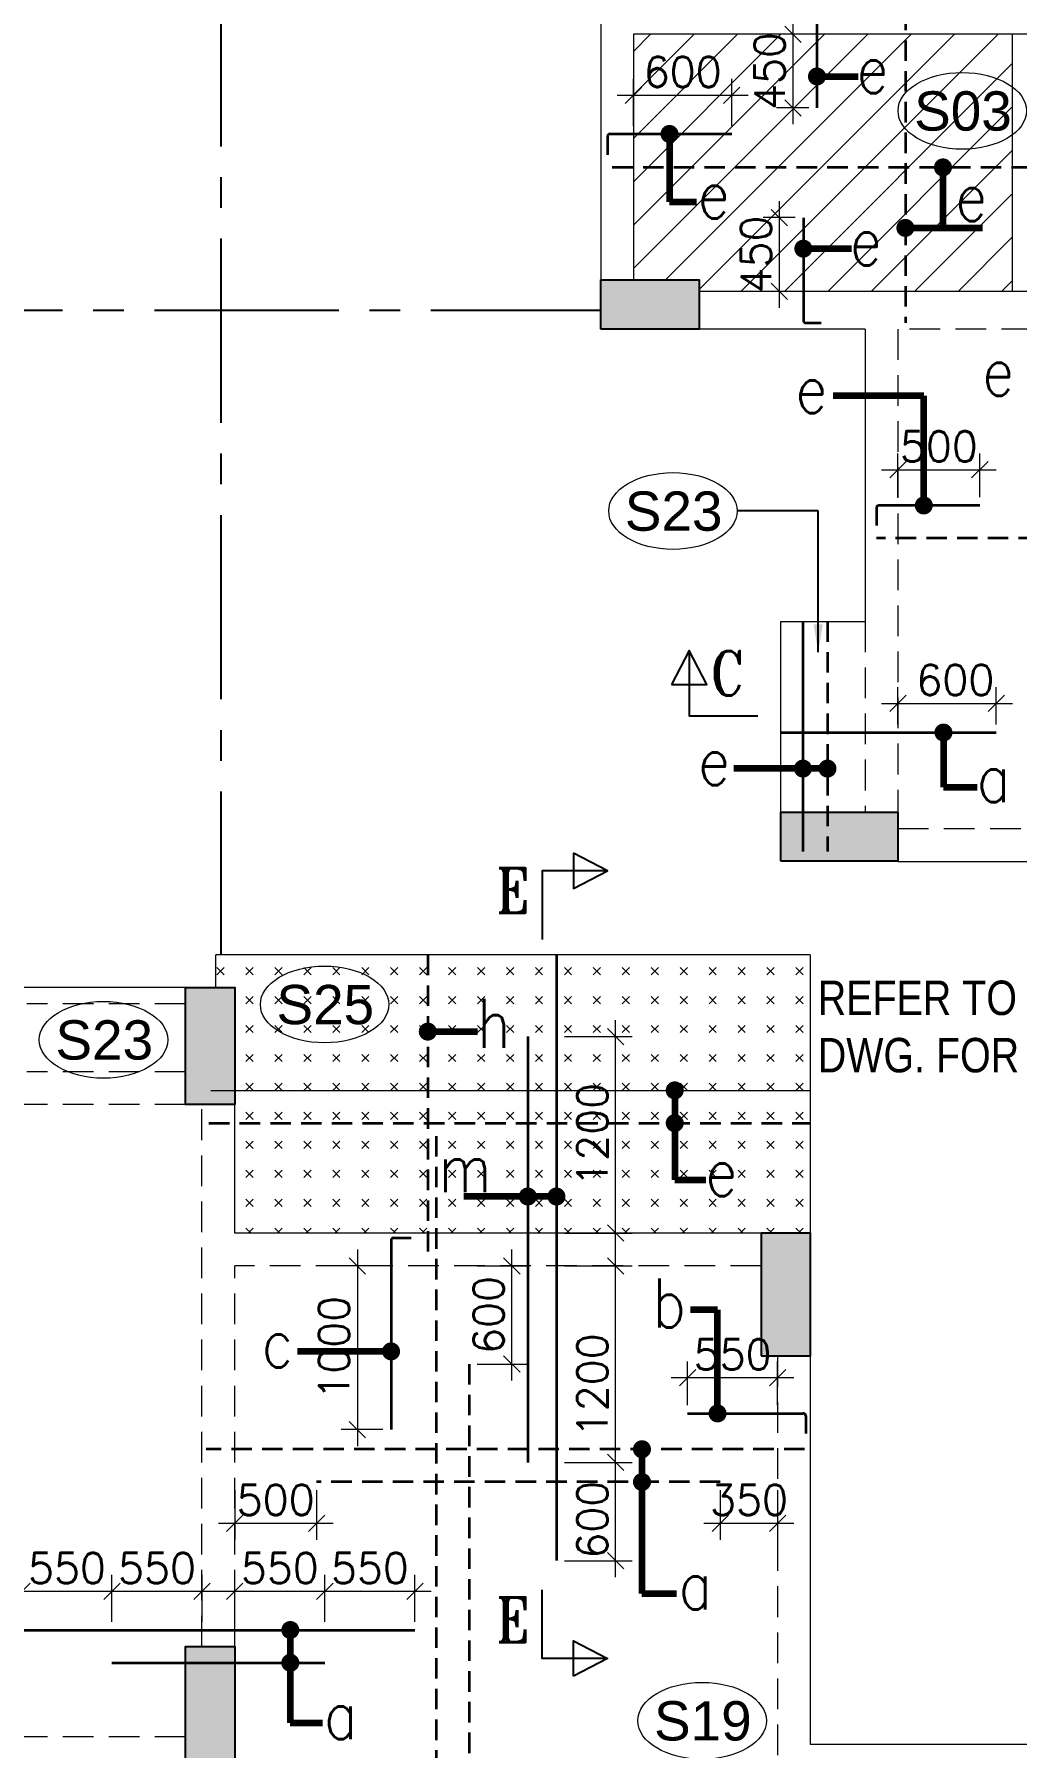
# Model space of a CAD drawing. Header units: millimetres. Extents: x 1255966 to 1543449, y 318653 to 465396.
# Drawn here: x 1265993 to 1271992, y 352116 to 362578 of the extents above; entities that cross this region are included whole.
import ezdxf

# ---------------------------------------------------------------- set-up
doc = ezdxf.new("R2010")
doc.units = ezdxf.units.MM
doc.header["$LTSCALE"] = 500
doc.header["$MEASUREMENT"] = 0
doc.header["$PDMODE"] = 34
for name, pattern in [('CONTINOUS', [0]), ('DASHED2', [0.375, 0.25, -0.125]), ('HIDDEN', [0.375, 0.25, -0.125]), ('PHANTOM2', [1.25, 0.625, -0.125, 0.125, -0.125, 0.125, -0.125]), ('Site$0$CENTER2', [1.125, 0.75, -0.125, 0.125, -0.125])]:
    doc.linetypes.add(name, pattern=pattern)
doc.layers.get('Defpoints').update_dxf_attribs({"lineweight": 0})
for name, color, linetype, lineweight in [('ARROW', 1, 'Continuous', 0), ('CALL', 1, 'Continuous', 18), ('CUT OUT', 1, 'Continuous', 13), ('HATCH', 1, 'Continuous', 5), ('ST-DIM', 1, 'PHANTOM2', 15), ('STC AROW', 211, 'Continuous', 9), ('STC REINF.BOTTOM', 7, 'Continuous', 35), ('TEXT 01', 3, 'Continuous', 15), ('TOWER AREA BEAM..', 3, 'Continuous', 20), ('TOWER COL HATCH', 253, 'Continuous', 20)]:
    doc.layers.add(name, color=color, linetype=linetype, lineweight=lineweight)
for name, color, linetype in [('D', 10, 'Continuous'), ('GRID', 7, 'Continuous'), ('S-COLUMN-HATCH', 253, 'Continuous'), ('S-FRAMING PLAN', 4, 'Continuous'), ('S-T', 3, 'Continuous'), ('sec', 31, 'Continuous'), ('TEXT-20', 3, 'Continuous'), ('TOWER AREA COLUMN.', 6, 'Continuous')]:
    doc.layers.add(name, color=color, linetype=linetype)
doc.styles.add('1.100', font='ARIALN.TTF')
doc.styles.add('2MM', font='romans.shx', dxfattribs={"width": 0.7})
doc.styles.add('ABHI', font='arial.ttf')
doc.styles.add('ROMANCE', font='romans.shx')
doc.styles.add('RT', font='romant.shx', dxfattribs={"height": 8})
doc.styles.add('S-T', font='romans.shx')
doc.dimstyles.new('GRID DIM', dxfattribs={"dimtxt": 250, "dimasz": 100, "dimexe": 75, "dimexo": 0, "dimgap": 50, "dimtad": 1, "dimdec": 0, "dimzin": 0, "dimdsep": 46, "dimtxsty": 'ROMANCE', "dimblk": 'ARCHTICK', "dimcen": 0, "dimdle": 0.5, "dimclrd": 8, "dimclre": 8, "dimclrt": 3, "dimadec": 0, "dimazin": 0, "dimtfac": 1, "dimtdec": 0, "dimtmove": 0, "dimatfit": 3, "dimldrblk": 'DOT', "dimfxl": 200, "dimtolj": 1, "dimtzin": 0, "dimlwd": -1, "dimlwe": -1, "dimarcsym": 2})
doc.dimstyles.new('SHUIB MOD.', dxfattribs={"dimtxt": 230, "dimasz": 130, "dimexe": 100, "dimexo": 70, "dimgap": 50, "dimtad": 2, "dimdec": 0, "dimzin": 4, "dimdsep": 46, "dimtxsty": '2MM', "dimblk": 'OBLIQUE', "dimcen": 0.09, "dimdle": 100, "dimclrd": 1, "dimclre": 1, "dimclrt": 3, "dimadec": 0, "dimazin": 0, "dimtfac": 1, "dimtdec": 0, "dimtix": 1, "dimtmove": 2, "dimatfit": 3, "dimfxl": 100, "dimtolj": 1, "dimlwd": -1, "dimarcsym": 0})

# ---------------------------------------------------------------- blocks, each defined once
blk = doc.blocks.new('_ArchTick')
at = {"color": 0, "linetype": 'ByBlock', "const_width": 0.15}
blk.add_lwpolyline([(-0.5, -0.5), (0.5, 0.5)], dxfattribs=at)
blk = doc.blocks.new('_Dot')
at = {"color": 0, "linetype": 'ByBlock', "lineweight": -2}
blk.add_line((-0.5, 0), (-1, 0), dxfattribs=at)
at = {"color": 0, "linetype": 'ByBlock', "const_width": 0.5}
blk.add_lwpolyline([(-0.25, 0, 1), (0.25, 0, 1)], format="xyb", close=True, dxfattribs=at)
blk = doc.blocks.new('_Oblique')
at = {"color": 0, "linetype": 'ByBlock', "lineweight": -2}
blk.add_line((-0.5, -0.5), (0.5, 0.5), dxfattribs=at)
blk = doc.blocks.new('*D580')
at = {"layer": 'Defpoints', "color": 0, "linetype": 'ByBlock', "transparency": 16777216}
for p in [(1270252, 362205), (1269652, 361969), (1270252, 361969)]:
    blk.add_point(p, dxfattribs=at)
at = {"layer": 'ST-DIM', "color": 1, "linetype": 'CONTINOUS', "transparency": 16777216}
for p, q in [((1269652, 362019), (1269652, 362305)), ((1270252, 362019), (1270252, 362305)), ((1269552, 362205), (1270352, 362205))]:
    blk.add_line(p, q, dxfattribs=at)
at = {"layer": 'ST-DIM', "color": 1, "linetype": 'ByBlock', "transparency": 16777216, "xscale": 100, "yscale": 100, "zscale": 100, "rotation": 180}
blk.add_blockref('_Oblique', (1269652, 362205), dxfattribs=at)
at = {"layer": 'ST-DIM', "color": 1, "linetype": 'ByBlock', "transparency": 16777216, "xscale": 100, "yscale": 100, "zscale": 100}
blk.add_blockref('_Oblique', (1270252, 362205), dxfattribs=at)
at = {"layer": 'ST-DIM', "color": 3, "linetype": 'ByBlock', "transparency": 16777216, "insert": (1269952, 362348), "char_height": 185, "attachment_point": 5, "style": 'ROMANCE'}
blk.add_mtext('\\A1;600', dxfattribs=at)
blk = doc.blocks.new('*D581')
at = {"layer": 'Defpoints', "color": 0, "linetype": 'ByBlock', "transparency": 16777216}
for p in [(1270543, 361458), (1270689, 361458), (1270689, 361008)]:
    blk.add_point(p, dxfattribs=at)
at = {"layer": 'ST-DIM', "color": 1, "linetype": 'CONTINOUS', "transparency": 16777216}
for p, q in [((1270639, 361458), (1270443, 361458)), ((1270543, 360908), (1270543, 361558)), ((1270639, 361008), (1270443, 361008))]:
    blk.add_line(p, q, dxfattribs=at)
at = {"layer": 'ST-DIM', "color": 1, "linetype": 'ByBlock', "transparency": 16777216, "xscale": 100, "yscale": 100, "zscale": 100}
for p, rotation in [((1270543, 361458), 90), ((1270543, 361008), 270)]:
    blk.add_blockref('_Oblique', p, dxfattribs=dict(at, rotation=rotation))
at = {"layer": 'ST-DIM', "color": 3, "linetype": 'ByBlock', "transparency": 16777216, "insert": (1270400, 361233), "char_height": 185, "attachment_point": 5, "rotation": 90, "style": 'ROMANCE'}
blk.add_mtext('\\A1;450', dxfattribs=at)
blk = doc.blocks.new('*D582')
at = {"layer": 'Defpoints', "color": 0, "linetype": 'ByBlock', "transparency": 16777216}
for p in [(1270626, 362578), (1270772, 362578), (1270772, 362128)]:
    blk.add_point(p, dxfattribs=at)
at = {"layer": 'ST-DIM', "color": 1, "linetype": 'CONTINOUS', "transparency": 16777216}
for p, q in [((1270626, 362028), (1270626, 362678)), ((1270722, 362578), (1270526, 362578)), ((1270722, 362128), (1270526, 362128))]:
    blk.add_line(p, q, dxfattribs=at)
at = {"layer": 'ST-DIM', "color": 1, "linetype": 'ByBlock', "transparency": 16777216, "xscale": 100, "yscale": 100, "zscale": 100}
for p, rotation in [((1270626, 362578), 90), ((1270626, 362128), 270)]:
    blk.add_blockref('_Oblique', p, dxfattribs=dict(at, rotation=rotation))
at = {"layer": 'ST-DIM', "color": 3, "linetype": 'ByBlock', "transparency": 16777216, "insert": (1270483, 362353), "char_height": 185, "attachment_point": 5, "rotation": 90, "style": 'ROMANCE'}
blk.add_mtext('\\A1;450', dxfattribs=at)
blk = doc.blocks.new('*D598')
at = {"layer": 'Defpoints', "color": 0, "linetype": 'ByBlock', "transparency": 16777216}
for p in [(1271767, 359919), (1271267, 359701, 0), (1271767, 359701, 0)]:
    blk.add_point(p, dxfattribs=at)
at = {"layer": 'ST-DIM', "color": 1, "linetype": 'CONTINOUS', "transparency": 16777216}
for p, q in [((1271267, 359751), (1271267, 360019)), ((1271767, 359751), (1271767, 360019)), ((1271167, 359919), (1271867, 359919))]:
    blk.add_line(p, q, dxfattribs=at)
at = {"layer": 'ST-DIM', "color": 1, "linetype": 'ByBlock', "transparency": 16777216, "xscale": 100, "yscale": 100, "zscale": 100, "rotation": 180}
blk.add_blockref('_Oblique', (1271267, 359919), dxfattribs=at)
at = {"layer": 'ST-DIM', "color": 1, "linetype": 'ByBlock', "transparency": 16777216, "xscale": 100, "yscale": 100, "zscale": 100}
blk.add_blockref('_Oblique', (1271767, 359919), dxfattribs=at)
at = {"layer": 'ST-DIM', "color": 3, "linetype": 'ByBlock', "transparency": 16777216, "insert": (1271517, 360061), "char_height": 185, "attachment_point": 5, "style": 'ROMANCE'}
blk.add_mtext('\\A1;500', dxfattribs=at)
blk = doc.blocks.new('*D767')
at = {"layer": 'Defpoints', "color": 0, "linetype": 'ByBlock', "transparency": 16777216}
for p in [(1271867, 358492), (1271267, 358314), (1271867, 358314)]:
    blk.add_point(p, dxfattribs=at)
at = {"layer": 'ST-DIM', "color": 1, "linetype": 'CONTINOUS', "transparency": 16777216}
for p, q in [((1271267, 358364), (1271267, 358592)), ((1271867, 358364), (1271867, 358592)), ((1271167, 358492), (1271967, 358492))]:
    blk.add_line(p, q, dxfattribs=at)
at = {"layer": 'ST-DIM', "color": 1, "linetype": 'ByBlock', "transparency": 16777216, "xscale": 100, "yscale": 100, "zscale": 100, "rotation": 180}
blk.add_blockref('_Oblique', (1271267, 358492), dxfattribs=at)
at = {"layer": 'ST-DIM', "color": 1, "linetype": 'ByBlock', "transparency": 16777216, "xscale": 100, "yscale": 100, "zscale": 100}
blk.add_blockref('_Oblique', (1271867, 358492), dxfattribs=at)
at = {"layer": 'ST-DIM', "color": 3, "linetype": 'ByBlock', "transparency": 16777216, "insert": (1271617, 358635), "char_height": 185, "attachment_point": 5, "style": 'ROMANCE'}
blk.add_mtext('\\A1;600', dxfattribs=at)
blk = doc.blocks.new('*D689')
at = {"layer": 'Defpoints', "color": 0, "linetype": 'ByBlock', "transparency": 16777216}
for p in [(1268648, 355058, 0), (1268909, 355058), (1268648, 354458, 0)]:
    blk.add_point(p, dxfattribs=at)
at = {"layer": 'ST-DIM', "color": 1, "linetype": 'CONTINOUS', "transparency": 16777216}
for p, q in [((1268909, 354358), (1268909, 355158)), ((1268698, 355058), (1269009, 355058)), ((1268698, 354458), (1269009, 354458))]:
    blk.add_line(p, q, dxfattribs=at)
at = {"layer": 'ST-DIM', "color": 1, "linetype": 'ByBlock', "transparency": 16777216, "xscale": 100, "yscale": 100, "zscale": 100}
for p, rotation in [((1268909, 355058), 90), ((1268909, 354458), 270)]:
    blk.add_blockref('_Oblique', p, dxfattribs=dict(at, rotation=rotation))
at = {"layer": 'ST-DIM', "color": 3, "linetype": 'ByBlock', "transparency": 16777216, "insert": (1268767, 354758), "char_height": 185, "attachment_point": 5, "rotation": 90, "style": 'ROMANCE'}
blk.add_mtext('\\A1;600', dxfattribs=at)
blk = doc.blocks.new('*D690')
at = {"layer": 'Defpoints', "color": 0, "linetype": 'ByBlock', "transparency": 16777216}
for p in [(1268172, 355058), (1267966, 354058), (1268172, 354058)]:
    blk.add_point(p, dxfattribs=at)
at = {"layer": 'ST-DIM', "color": 1, "linetype": 'CONTINOUS', "transparency": 16777216}
for p, q in [((1267966, 355158), (1267966, 353958)), ((1268122, 355058), (1267866, 355058)), ((1268122, 354058), (1267866, 354058))]:
    blk.add_line(p, q, dxfattribs=at)
at = {"layer": 'ST-DIM', "color": 1, "linetype": 'ByBlock', "transparency": 16777216, "xscale": 100, "yscale": 100, "zscale": 100}
for p, rotation in [((1267966, 355058), 90), ((1267966, 354058), 270)]:
    blk.add_blockref('_Oblique', p, dxfattribs=dict(at, rotation=rotation))
at = {"layer": 'ST-DIM', "color": 3, "linetype": 'ByBlock', "transparency": 16777216, "insert": (1267823, 354558), "char_height": 185, "attachment_point": 5, "rotation": 90, "style": 'ROMANCE'}
blk.add_mtext('\\A1;1000', dxfattribs=at)
blk = doc.blocks.new('*D691')
at = {"layer": 'Defpoints', "color": 0, "linetype": 'ByBlock', "transparency": 16777216}
for p in [(1270182, 353738), (1270532, 353738), (1270532, 353486)]:
    blk.add_point(p, dxfattribs=at)
at = {"layer": 'ST-DIM', "color": 1, "linetype": 'CONTINOUS', "transparency": 16777216}
for p, q in [((1270182, 353688), (1270182, 353386)), ((1270532, 353688), (1270532, 353386)), ((1270082, 353486), (1270632, 353486))]:
    blk.add_line(p, q, dxfattribs=at)
at = {"layer": 'ST-DIM', "color": 1, "linetype": 'ByBlock', "transparency": 16777216, "xscale": 100, "yscale": 100, "zscale": 100, "rotation": 180}
blk.add_blockref('_Oblique', (1270182, 353486), dxfattribs=at)
at = {"layer": 'ST-DIM', "color": 1, "linetype": 'ByBlock', "transparency": 16777216, "xscale": 100, "yscale": 100, "zscale": 100}
blk.add_blockref('_Oblique', (1270532, 353486), dxfattribs=at)
at = {"layer": 'ST-DIM', "color": 3, "linetype": 'ByBlock', "transparency": 16777216, "insert": (1270357, 353629), "char_height": 185, "attachment_point": 5, "style": 'ROMANCE'}
blk.add_mtext('\\A1;350', dxfattribs=at)
blk = doc.blocks.new('*D692')
at = {"layer": 'Defpoints', "color": 0, "linetype": 'ByBlock', "transparency": 16777216}
for p in [(1267217, 353738), (1267717, 353738), (1267717, 353486)]:
    blk.add_point(p, dxfattribs=at)
at = {"layer": 'ST-DIM', "color": 1, "linetype": 'CONTINOUS', "transparency": 16777216}
for p, q in [((1267217, 353688), (1267217, 353386)), ((1267717, 353688), (1267717, 353386)), ((1267117, 353486), (1267817, 353486))]:
    blk.add_line(p, q, dxfattribs=at)
at = {"layer": 'ST-DIM', "color": 1, "linetype": 'ByBlock', "transparency": 16777216, "xscale": 100, "yscale": 100, "zscale": 100, "rotation": 180}
blk.add_blockref('_Oblique', (1267217, 353486), dxfattribs=at)
at = {"layer": 'ST-DIM', "color": 1, "linetype": 'ByBlock', "transparency": 16777216, "xscale": 100, "yscale": 100, "zscale": 100}
blk.add_blockref('_Oblique', (1267717, 353486), dxfattribs=at)
at = {"layer": 'ST-DIM', "color": 3, "linetype": 'ByBlock', "transparency": 16777216, "insert": (1267467, 353629), "char_height": 185, "attachment_point": 5, "style": 'ROMANCE'}
blk.add_mtext('\\A1;500', dxfattribs=at)
blk = doc.blocks.new('*D698')
at = {"layer": 'Defpoints', "color": 0, "linetype": 'ByBlock', "transparency": 16777216}
for p in [(1267017, 353071), (1266467, 352835, 0), (1267017, 352835, 0)]:
    blk.add_point(p, dxfattribs=at)
at = {"layer": 'ST-DIM', "color": 1, "linetype": 'CONTINOUS', "transparency": 16777216}
for p, q in [((1266467, 352885), (1266467, 353171)), ((1267017, 352885), (1267017, 353171)), ((1266367, 353071), (1267117, 353071))]:
    blk.add_line(p, q, dxfattribs=at)
at = {"layer": 'ST-DIM', "color": 1, "linetype": 'ByBlock', "transparency": 16777216, "xscale": 100, "yscale": 100, "zscale": 100, "rotation": 180}
blk.add_blockref('_Oblique', (1266467, 353071), dxfattribs=at)
at = {"layer": 'ST-DIM', "color": 1, "linetype": 'ByBlock', "transparency": 16777216, "xscale": 100, "yscale": 100, "zscale": 100}
blk.add_blockref('_Oblique', (1267017, 353071), dxfattribs=at)
at = {"layer": 'ST-DIM', "color": 3, "linetype": 'ByBlock', "transparency": 16777216, "insert": (1266742, 353213), "char_height": 185, "attachment_point": 5, "style": 'ROMANCE'}
blk.add_mtext('\\A1;550', dxfattribs=at)
blk = doc.blocks.new('*D699')
at = {"layer": 'Defpoints', "color": 0, "linetype": 'ByBlock', "transparency": 16777216}
for p in [(1267767, 353071), (1267217, 352835, 0), (1267767, 352835, 0)]:
    blk.add_point(p, dxfattribs=at)
at = {"layer": 'ST-DIM', "color": 1, "linetype": 'CONTINOUS', "transparency": 16777216}
for p, q in [((1267217, 352885), (1267217, 353171)), ((1267767, 352885), (1267767, 353171)), ((1267117, 353071), (1267867, 353071))]:
    blk.add_line(p, q, dxfattribs=at)
at = {"layer": 'ST-DIM', "color": 1, "linetype": 'ByBlock', "transparency": 16777216, "xscale": 100, "yscale": 100, "zscale": 100, "rotation": 180}
blk.add_blockref('_Oblique', (1267217, 353071), dxfattribs=at)
at = {"layer": 'ST-DIM', "color": 1, "linetype": 'ByBlock', "transparency": 16777216, "xscale": 100, "yscale": 100, "zscale": 100}
blk.add_blockref('_Oblique', (1267767, 353071), dxfattribs=at)
at = {"layer": 'ST-DIM', "color": 3, "linetype": 'ByBlock', "transparency": 16777216, "insert": (1267492, 353213), "char_height": 185, "attachment_point": 5, "style": 'ROMANCE'}
blk.add_mtext('\\A1;550', dxfattribs=at)
blk = doc.blocks.new('*D700')
at = {"layer": 'Defpoints', "color": 0, "linetype": 'ByBlock', "transparency": 16777216}
for p in [(1268317, 353071), (1267767, 352835, 0), (1268317, 352835, 0)]:
    blk.add_point(p, dxfattribs=at)
at = {"layer": 'ST-DIM', "color": 1, "linetype": 'CONTINOUS', "transparency": 16777216}
for p, q in [((1267767, 352885), (1267767, 353171)), ((1268317, 352885), (1268317, 353171)), ((1267667, 353071), (1268417, 353071))]:
    blk.add_line(p, q, dxfattribs=at)
at = {"layer": 'ST-DIM', "color": 1, "linetype": 'ByBlock', "transparency": 16777216, "xscale": 100, "yscale": 100, "zscale": 100, "rotation": 180}
blk.add_blockref('_Oblique', (1267767, 353071), dxfattribs=at)
at = {"layer": 'ST-DIM', "color": 1, "linetype": 'ByBlock', "transparency": 16777216, "xscale": 100, "yscale": 100, "zscale": 100}
blk.add_blockref('_Oblique', (1268317, 353071), dxfattribs=at)
at = {"layer": 'ST-DIM', "color": 3, "linetype": 'ByBlock', "transparency": 16777216, "insert": (1268042, 353213), "char_height": 185, "attachment_point": 5, "style": 'ROMANCE'}
blk.add_mtext('\\A1;550', dxfattribs=at)
blk = doc.blocks.new('*D701')
at = {"layer": 'Defpoints', "color": 0, "linetype": 'ByBlock', "transparency": 16777216}
for p in [(1269982, 354375), (1269982, 354157, 0), (1270532, 354157, 0)]:
    blk.add_point(p, dxfattribs=at)
at = {"layer": 'ST-DIM', "color": 1, "linetype": 'CONTINOUS', "transparency": 16777216}
for p, q in [((1269982, 354207), (1269982, 354475)), ((1270532, 354207), (1270532, 354475)), ((1270632, 354375), (1269882, 354375))]:
    blk.add_line(p, q, dxfattribs=at)
at = {"layer": 'ST-DIM', "color": 1, "linetype": 'ByBlock', "transparency": 16777216, "xscale": 100, "yscale": 100, "zscale": 100, "rotation": 180}
blk.add_blockref('_Oblique', (1269982, 354375), dxfattribs=at)
at = {"layer": 'ST-DIM', "color": 1, "linetype": 'ByBlock', "transparency": 16777216, "xscale": 100, "yscale": 100, "zscale": 100}
blk.add_blockref('_Oblique', (1270532, 354375), dxfattribs=at)
at = {"layer": 'ST-DIM', "color": 3, "linetype": 'ByBlock', "transparency": 16777216, "insert": (1270257, 354517), "char_height": 185, "attachment_point": 5, "style": 'ROMANCE'}
blk.add_mtext('\\A1;550', dxfattribs=at)
blk = doc.blocks.new('*D702')
at = {"layer": 'Defpoints', "color": 0, "linetype": 'ByBlock', "transparency": 16777216}
for p in [(1266467, 353071), (1265917, 352835, 0), (1266467, 352835, 0)]:
    blk.add_point(p, dxfattribs=at)
at = {"layer": 'ST-DIM', "color": 1, "linetype": 'CONTINOUS', "transparency": 16777216}
for p, q in [((1265917, 352885), (1265917, 353171)), ((1266467, 352885), (1266467, 353171)), ((1265817, 353071), (1266567, 353071))]:
    blk.add_line(p, q, dxfattribs=at)
at = {"layer": 'ST-DIM', "color": 1, "linetype": 'ByBlock', "transparency": 16777216, "xscale": 100, "yscale": 100, "zscale": 100, "rotation": 180}
blk.add_blockref('_Oblique', (1265917, 353071), dxfattribs=at)
at = {"layer": 'ST-DIM', "color": 1, "linetype": 'ByBlock', "transparency": 16777216, "xscale": 100, "yscale": 100, "zscale": 100}
blk.add_blockref('_Oblique', (1266467, 353071), dxfattribs=at)
at = {"layer": 'ST-DIM', "color": 3, "linetype": 'ByBlock', "transparency": 16777216, "insert": (1266192, 353213), "char_height": 185, "attachment_point": 5, "style": 'ROMANCE'}
blk.add_mtext('\\A1;550', dxfattribs=at)
blk = doc.blocks.new('A$Ca8bcdc7a')
at = {"layer": 'HATCH', "ltscale": 10}
h = blk.add_hatch(dxfattribs=at)
h.set_pattern_fill('ANSI31', color=1, scale=1500)
h.set_pattern_definition([(45, (-1381890.62, -304839.69), (-132.582521, 132.582521), [])])
h.paths.add_polyline_path([(-4960, 5050), (-4960, 3550), (-4560, 3550), (-4560, 3480), (-2645, 3480), (-2645, 5050)])
h = blk.add_hatch(dxfattribs=at)
h.set_pattern_fill('CROSS', color=1, scale=500, angle=45)
h.set_pattern_definition([(45, (-1381890.62, -304839.69), (0, 176.776695), [62.5, -187.5]), (135, (-1381846.42, -304839.69), (-176.776695, 1e-14), [62.5, -187.5])])
h.paths.add_polyline_path([(-4145, -2270), (-3880, -2270), (-3880, -570), (-7510, -570), (-7510, -770), (-7395, -770), (-7395, -1520), (-7395, -2270)])
at = {"layer": 'S-FRAMING PLAN', "color": 3, "linetype": 'ByBlock', "lineweight": 20, "ltscale": 10}
for p, q in [((-5160, 7350), (-5160, 3550)), ((-4960, 5050), (-4960, 3550)), ((-2645, 5050), (-4960, 5050)), ((-2645, 3480), (-2645, 5050)), ((-2645, 3480), (-4560, 3480)), ((-3545, 3250), (-4560, 3250)), ((-3545, 3250), (-3545, 1465)), ((-3345, 0), (-230, 0)), ((-3880, -570), (-7510, -570)), ((-7510, -770), (-7510, -570)), ((-3880, -570), (-3880, -2270)), ((-7695, -770), (-8765, -770)), ((-7395, -2270), (-7395, -1485)), ((-4180, -2270), (-7395, -2270)), ((-3880, -3020), (-3880, -5390)), ((-3880, -5390), (-1795, -5390))]:
    blk.add_line(p, q, dxfattribs=at)
blk.add_lwpolyline([(-4060, 300), (-4060, 1465), (-3545, 1465)], dxfattribs=at)
at = {"layer": 'TOWER AREA BEAM..', "color": 3, "linetype": 'HIDDEN', "ltscale": 1.5}
for p, q in [((-1385, 5050), (-2645, 5050)), ((-1400, 3480), (-2645, 3480)), ((-1400, 3250), (-3345, 3250)), ((-3345, 3250), (-3345, 300)), ((-3545, 1465), (-3545, 300)), ((-3345, 200), (-230, 200)), ((-7695, -870), (-8665, -870)), ((-7695, -1285), (-8665, -1285)), ((-7695, -1485), (-10930, -1485)), ((-7595, -4795), (-7595, -1485)), ((-7395, -4795), (-7395, -2470)), ((-4180, -2470), (-7395, -2470)), ((-4080, -3020), (-4080, -8165)), ((-7695, -5345), (-10930, -5345))]:
    blk.add_line(p, q, dxfattribs=at)
blk = doc.blocks.new('3tgra')
at = {"layer": 'TOWER COL HATCH'}
h = blk.add_hatch(color=253, dxfattribs=at)
h.dxf.hatch_style = 1
h.paths.add_polyline_path([(1376731, 89392), (1376731, 89692), (1377331, 89692), (1377331, 89392)])
h = blk.add_hatch(color=253, dxfattribs=at)
h.dxf.hatch_style = 1
h.paths.add_polyline_path([(1377831, 86142), (1377831, 86442), (1378546, 86442), (1378546, 86142)])
h = blk.add_hatch(color=253, dxfattribs=at)
h.dxf.hatch_style = 1
h.paths.add_polyline_path([(1374496, 84657), (1374196, 84657), (1374196, 85372), (1374496, 85372)])
h = blk.add_hatch(color=253, dxfattribs=at)
h.dxf.hatch_style = 1
h.paths.add_polyline_path([(1377711, 83122), (1378011, 83122), (1378011, 83872), (1377711, 83872)])
h = blk.add_hatch(color=253, dxfattribs=at)
h.dxf.hatch_style = 1
h.paths.add_polyline_path([(1374496, 80597), (1374196, 80597), (1374196, 81347), (1374496, 81347)])
at = {"layer": 'TOWER AREA COLUMN.', "color": 4}
for points in [[(1376731, 89392), (1376731, 89692), (1377331, 89692), (1377331, 89392)], [(1377831, 86142), (1377831, 86442), (1378546, 86442), (1378546, 86142)], [(1374496, 84657), (1374196, 84657), (1374196, 85372), (1374496, 85372)], [(1377711, 83122), (1378011, 83122), (1378011, 83872), (1377711, 83872)], [(1374496, 80597), (1374196, 80597), (1374196, 81347), (1374496, 81347)]]:
    blk.add_lwpolyline(points, close=True, dxfattribs=at)
blk = doc.blocks.new('*D774')
at = {"layer": 'Defpoints', "color": 0, "linetype": 'ByBlock', "transparency": 16777216}
for p in [(1269181, 353858), (1269543, 353858), (1269181, 353258)]:
    blk.add_point(p, dxfattribs=at)
at = {"layer": 'ST-DIM', "color": 1, "linetype": 'CONTINOUS', "transparency": 16777216}
for p, q in [((1269543, 353158), (1269543, 353958)), ((1269231, 353858), (1269643, 353858)), ((1269231, 353258), (1269643, 353258))]:
    blk.add_line(p, q, dxfattribs=at)
at = {"layer": 'ST-DIM', "color": 1, "linetype": 'ByBlock', "transparency": 16777216, "xscale": 100, "yscale": 100, "zscale": 100}
for p, rotation in [((1269543, 353858), 90), ((1269543, 353258), 270)]:
    blk.add_blockref('_Oblique', p, dxfattribs=dict(at, rotation=rotation))
at = {"layer": 'ST-DIM', "color": 3, "linetype": 'ByBlock', "transparency": 16777216, "insert": (1269401, 353508), "char_height": 185, "attachment_point": 5, "rotation": 90, "style": 'ROMANCE'}
blk.add_mtext('\\A1;600', dxfattribs=at)
blk = doc.blocks.new('*D775')
at = {"layer": 'Defpoints', "color": 0, "linetype": 'ByBlock', "transparency": 16777216}
for p in [(1269181, 355058), (1269543, 355058), (1269181, 353858)]:
    blk.add_point(p, dxfattribs=at)
at = {"layer": 'ST-DIM', "color": 1, "linetype": 'CONTINOUS', "transparency": 16777216}
for p, q in [((1269543, 353758), (1269543, 355158)), ((1269231, 355058), (1269643, 355058)), ((1269231, 353858), (1269643, 353858))]:
    blk.add_line(p, q, dxfattribs=at)
at = {"layer": 'ST-DIM', "color": 1, "linetype": 'ByBlock', "transparency": 16777216, "xscale": 100, "yscale": 100, "zscale": 100}
for p, rotation in [((1269543, 355058), 90), ((1269543, 353858), 270)]:
    blk.add_blockref('_Oblique', p, dxfattribs=dict(at, rotation=rotation))
at = {"layer": 'ST-DIM', "color": 3, "linetype": 'ByBlock', "transparency": 16777216, "insert": (1269401, 354329), "char_height": 185, "attachment_point": 5, "rotation": 90, "style": 'ROMANCE'}
blk.add_mtext('\\A1;1200', dxfattribs=at)
blk = doc.blocks.new('*D776')
at = {"layer": 'Defpoints', "color": 0, "linetype": 'ByBlock', "transparency": 16777216}
for p in [(1269181, 356458), (1269543, 356458), (1269181, 355258)]:
    blk.add_point(p, dxfattribs=at)
at = {"layer": 'ST-DIM', "color": 1, "linetype": 'CONTINOUS', "transparency": 16777216}
for p, q in [((1269543, 355158), (1269543, 356558)), ((1269231, 356458), (1269643, 356458)), ((1269231, 355258), (1269643, 355258))]:
    blk.add_line(p, q, dxfattribs=at)
at = {"layer": 'ST-DIM', "color": 1, "linetype": 'ByBlock', "transparency": 16777216, "xscale": 100, "yscale": 100, "zscale": 100}
for p, rotation in [((1269543, 356458), 90), ((1269543, 355258), 270)]:
    blk.add_blockref('_Oblique', p, dxfattribs=dict(at, rotation=rotation))
at = {"layer": 'ST-DIM', "color": 3, "linetype": 'ByBlock', "transparency": 16777216, "insert": (1269401, 355858), "char_height": 185, "attachment_point": 5, "rotation": 90, "style": 'ROMANCE'}
blk.add_mtext('\\A1;1200', dxfattribs=at)

msp = doc.modelspace()

# ---------------------------------------------------------------- linework, layer by layer
at = {"layer": 'CALL', "color": 200, "linetype": 'Continuous', "ltscale": 10}
for centre in [(1271659.5, 362110), (1269892.6, 359667), (1267765.4, 356654), (1266415.7, 356438.1), (1270071, 352280.7, 1.8)]:
    msp.add_ellipse(centre, major_axis=(392.2, 0), ratio=0.597584, dxfattribs=at)
at = {"layer": 'GRID', "color": 16, "linetype": 'Site$0$CENTER2', "ltscale": 3}
for points in [[(1267131.6, 369767.3), (1267131.6, 356958.1)], [(1256601.9, 360892.7), (1269451.6, 360892.7)]]:
    msp.add_lwpolyline(points, dxfattribs=at)
at = {"layer": 'sec', "color": 4}
for points in [[(1269884.7, 358607.4), (1270099, 358607.4), (1269991.8, 358816.1), (1269884.7, 358607.4)], [(1269991.8, 358816.1), (1269991.8, 358417.2), (1270411.9, 358417.2)], [(1269284.6, 357577.2), (1269284.6, 357362.9), (1269493.3, 357470.1), (1269284.6, 357577.2)], [(1269493.3, 357470.1), (1269094.4, 357470.1), (1269094.4, 357050)], [(1269493.3, 352660.5), (1269094.4, 352660.5), (1269094.4, 353080.5)], [(1269284.6, 352553.4), (1269284.6, 352767.7), (1269493.3, 352660.5), (1269284.6, 352553.4)]]:
    msp.add_lwpolyline(points, dxfattribs=at)
at = {"layer": 'STC AROW', "color": 4, "ltscale": 10}
msp.add_line((1267070.6, 356129.5), (1270731.6, 356129.5), dxfattribs=at)
at = {"layer": 'STC REINF.BOTTOM', "color": 4, "linetype": 'Continuous'}
for p, q in [((1270772.2, 362727.3), (1270772.2, 362127.7)), ((1269493.5, 361954.1), (1269493.5, 361841.5)), ((1269508.5, 361969.1), (1270251.6, 361969.1)), ((1270689.1, 361457.7), (1270689.1, 360830.6)), ((1270704.1, 360815.6), (1270797.9, 360815.6)), ((1271135.6, 359685.7, 0), (1271135.6, 359578.1, 0)), ((1271766.6, 359700.7, 0), (1271150.6, 359700.7, 0)), ((1270686.6, 358992.7), (1270686.6, 357588)), ((1270551.6, 358314.3), (1271866.6, 358314.3)), ((1269181.5, 356958.1), (1269181.5, 353258.1)), ((1269006.5, 356458.1, -0.6), (1269006.5, 353858.1, 0)), ((1268171.6, 355213.8), (1268171.6, 354058.1)), ((1268186.6, 355228.8), (1268294.3, 355228.8)), ((1269981.6, 354157, 0), (1270689, 354157, 0)), ((1270704, 354142, 0), (1270704, 354034.4, 0)), ((1265916.6, 352834.6, 0), (1268316.6, 352834.6, 0)), ((1266466.6, 352634.6, 0), (1267766.6, 352634.6, 0))]:
    msp.add_line(p, q, dxfattribs=at)
at = {"layer": 'STC REINF.BOTTOM', "color": 4, "linetype": 'DASHED2'}
for p, q in [((1271312.3, 362727.3), (1271312.3, 360815.6)), ((1273397.6, 361765, 0), (1269490.4, 361765)), ((1274565.3, 359500.7, 0), (1271135.6, 359500.7, 0)), ((1270836.6, 358992.7), (1270836.6, 357588)), ((1268395.8, 356958.1), (1268395.8, 355096.4)), ((1267059.3, 355929.5), (1270731.6, 355929.5)), ((1268447.7, 355850.4), (1268447.7, 348651.1, 0)), ((1268647.7, 354458.1, 0), (1268647.7, 349763.1, 0)), ((1270696.1, 353938.4, 0), (1267042.7, 353938.4, 0)), ((1270181.6, 353738.4, 0), (1267716.6, 353738.4, 0))]:
    msp.add_line(p, q, dxfattribs=at)
at = {"layer": 'STC REINF.BOTTOM', "color": 4, "linetype": 'Continuous'}
for centre, start, end in [((1269508.5, 361954.1), 90, 180), ((1270704.1, 360830.6), 180, 270), ((1271150.6, 359685.7, 0), 90, 180), ((1268186.6, 355213.8, 0), 90, 180), ((1270689, 354142, 0), 0, 90)]:
    msp.add_arc(centre, 15, start, end, dxfattribs=at)

# ---------------------------------------------------------------- block references
at = {"layer": 'CUT OUT', "color": 4}
msp.add_blockref('3tgra', (-107279, 271386.2), dxfattribs=at)
at = {"layer": 'S-COLUMN-HATCH', "color": 4, "ltscale": 10}
msp.add_blockref('A$Ca8bcdc7a', (1274611.6, 357527.7), dxfattribs=at)

# ---------------------------------------------------------------- texts
at = {"color": 1, "linetype": 'ByBlock', "insert": (1270777.6, 356799.6), "char_height": 210, "width": 2966.846, "attachment_point": 1, "rotation": 0.0027, "style": '1.100'}
msp.add_mtext('REFER TO SEPARATE DWG. FOR STAIRCASE ', dxfattribs=at)
at = {"layer": 'S-T', "color": 2, "linetype": 'Continuous', "ltscale": 10, "style": 'S-T', "width": 0.85}
for s, p in [('e', (1271013.6, 362217.7, 42.6)), ('e', (1270043.1, 361452, 42.6)), ('e', (1271616.1, 361437.6, 42.6)), ('e', (1270972, 361166.5, 42.6)), ('e', (1271780.9, 360370.8)), ('e', (1270639.8, 360264.4, 42.6)), ('e', (1270045.6, 357992.1, 42.6)), ('a', (1271746.7, 357889.4, 42.6)), ('h', (1268695.3, 356388.4, 42.6)), ('m', (1268460.8, 355507.7, 42.6)), ('e', (1270090, 355483.6, 42.6)), ('b', (1269766.1, 354680.9, 42.6)), ('c', (1267379.7, 354438.1, 42.6)), ('a', (1269926.5, 352960.8, 42.6)), ('a', (1267760.2, 352168.6, 42.6))]:
    msp.add_text(s, height=300, dxfattribs=at).set_placement(p)
at = {"layer": 'TEXT 01', "color": 2, "linetype": 'Continuous', "style": 'ABHI'}
for s, p in [('S03', (1271365.7, 361989.4, 0)), ('S23', (1269598.8, 359546.4, 0)), ('S25', (1267471.6, 356533.4, 0)), ('S23', (1266121.9, 356317.5, 0)), ('S19', (1269777.2, 352160.1, 1.7))]:
    msp.add_text(s, height=240, dxfattribs=at).set_placement(p)
at = {"layer": 'TEXT-20', "color": 4, "lineweight": 20, "ltscale": 0.2, "style": 'RT', "width": 0.85}
for s, p in [('C', (1270121, 358539.9)), ('E', (1268812.5, 357214)), ('E', (1268812.5, 352761))]:
    msp.add_text(s, height=272.2, dxfattribs=at).set_placement(p)

# ---------------------------------------------------------------- dimensions: what is measured, and where the dimension line sits
at = {"layer": 'ST-DIM', "linetype": 'ByBlock'}
for base, p1, p2, angle, picture, middle in [((1270625.9, 362577.7), (1270772.2, 362127.7), (1270772.2, 362577.7), 90, '*D582', (1270625.9, 362352.7)), ((1270542.7, 361457.7), (1270689.1, 361007.7), (1270689.1, 361457.7), 90, '*D581', (1270542.7, 361232.7)), ((1268909.5, 355058.1, 0), (1268647.7, 354458.1, 0), (1268647.7, 355058.1), 90, '*D689', (1268909.5, 354758.1, 0)), ((1269543.3, 355058.1), (1269181.5, 353858.1), (1269181.5, 355058.1), 90, '*D775', (1269543.3, 354328.7)), ((1269981.6, 354374.9, 0), (1270531.6, 354157), (1269981.6, 354157), 180, '*D701', (1270256.6, 354374.9, 0)), ((1269543.3, 353858.1), (1269181.5, 353258.1), (1269181.5, 353858.1), 90, '*D774', (1269543.3, 353508.1))]:
    dim = msp.add_linear_dim(base=base, p1=p1, p2=p2, angle=angle, dimstyle='GRID DIM', override={"dimtxt": 185, "dimexe": 100, "dimexo": 50, "dimblk1": 'Oblique', "dimblk2": 'Oblique', "dimsah": 1, "dimdle": 100, "dimclrd": 1, "dimclre": 1}, dxfattribs=at)
    dim.commit()
    dim.dimension.update_dxf_attribs({"geometry": picture, "text_midpoint": middle, "dimtype": 160})
dim = msp.add_linear_dim(base=(1270251.6, 362205.4), p1=(1269651.6, 361969.1), p2=(1270251.6, 361969.1), dimstyle='GRID DIM', override={"dimtxt": 185, "dimexe": 100, "dimexo": 50, "dimblk1": 'Oblique', "dimblk2": 'Oblique', "dimsah": 1, "dimdle": 100, "dimclrd": 1, "dimclre": 1}, dxfattribs=at)
dim.commit()
dim.dimension.update_dxf_attribs({"geometry": '*D580', "text_midpoint": (1269951.6, 362347.9)})
for base, p1, p2, picture, middle in [((1271766.6, 359918.5), (1271266.6, 359700.7, 0), (1271766.6, 359700.7, 0), '*D598', (1271516.6, 359918.5)), ((1271866.6, 358492.1), (1271266.6, 358314.3), (1271866.6, 358314.3), '*D767', (1271616.6, 358492.1)), ((1267716.6, 353486.4, 0), (1267216.6, 353738.4, 0), (1267716.6, 353738.4, 0), '*D692', (1267466.6, 353486.4, 0)), ((1270531.6, 353486.4), (1270181.6, 353738.4), (1270531.6, 353738.4), '*D691', (1270356.6, 353486.4)), ((1266466.6, 353070.9, 0), (1265916.6, 352834.6, 0), (1266466.6, 352834.6, 0), '*D702', (1266191.6, 353070.9, 0)), ((1267016.6, 353070.9), (1266466.6, 352834.6, 0), (1267016.6, 352834.6, 0), '*D698', (1266741.6, 353070.9)), ((1267766.6, 353070.9, 0), (1267216.6, 352834.6), (1267766.6, 352834.6, 0), '*D699', (1267491.6, 353070.9, 0)), ((1268316.6, 353070.9, 0), (1267766.6, 352834.6, 0), (1268316.6, 352834.6, 0), '*D700', (1268041.6, 353070.9, 0))]:
    dim = msp.add_linear_dim(base=base, p1=p1, p2=p2, dimstyle='GRID DIM', override={"dimtxt": 185, "dimexe": 100, "dimexo": 50, "dimblk1": 'Oblique', "dimblk2": 'Oblique', "dimsah": 1, "dimdle": 100, "dimclrd": 1, "dimclre": 1}, dxfattribs=at)
    dim.commit()
    dim.dimension.update_dxf_attribs({"geometry": picture, "text_midpoint": middle, "dimtype": 160})
for base, p1, p2, angle, picture, middle in [((1269543.3, 356458.1), (1269181.5, 355258.1), (1269181.5, 356458.1), 90, '*D776', (1269400.8, 355858.1)), ((1267965.7, 354058.1), (1268171.6, 355058.1), (1268171.6, 354058.1), 270, '*D690', (1267823.2, 354558.1))]:
    dim = msp.add_linear_dim(base=base, p1=p1, p2=p2, angle=angle, dimstyle='GRID DIM', override={"dimtxt": 185, "dimexe": 100, "dimexo": 50, "dimblk1": 'Oblique', "dimblk2": 'Oblique', "dimsah": 1, "dimdle": 100, "dimclrd": 1, "dimclre": 1}, dxfattribs=at)
    dim.commit()
    dim.dimension.update_dxf_attribs({"geometry": picture, "text_midpoint": middle})

# ---------------------------------------------------------------- leaders
at = {"layer": 'ARROW', "linetype": 'ByBlock'}
for points in [[(1270772.2, 362320), (1271023.9, 362320)], [(1269871.9, 361969.1), (1269871.9, 361554.5), (1270035.9, 361554.5)], [(1271541.9, 361765, 0), (1271541.9, 361395.4, 0), (1271782.9, 361395.4, 0)], [(1271312.3, 361395.4, 0), (1271782.9, 361395.4, 0)], [(1270689.1, 361268.7), (1270982.3, 361268.7)], [(1271424.8, 359700.7), (1271424.8, 360369.9), (1270870.5, 360369.9)], [(1271544.9, 358314.3), (1271544.9, 357980.9), (1271749.7, 357980.9)], [(1270836.6, 358094.2), (1270265, 358094.2)], [(1270686.6, 358094.2), (1270265, 358094.2)], [(1268395.8, 356488.2), (1268698.8, 356488.2)], [(1269903.7, 356129.5), (1269903.7, 355583.4), (1270093.5, 355583.4)], [(1269903.7, 355929.5), (1269903.7, 355583.4), (1270093.5, 355583.4)], [(1269006.5, 355481.4, -0.5), (1268616.3, 355481.4, -0.5)], [(1269181.5, 355481.4, 0.1), (1268616.3, 355481.4, 0.1)], [(1270165.3, 354157, 0), (1270165.3, 354790.4, 0), (1270000.9, 354790.4, 0)], [(1268171.6, 354535.8), (1267599.3, 354535.8)], [(1269703.7, 353938.4, 0), (1269703.7, 353057.7, 0), (1269914.6, 353057.7, 0)], [(1269703.7, 353738.4, 0), (1269703.7, 353057.7, 0), (1269914.6, 353057.7, 0)], [(1267556.3, 352834.6, 0), (1267556.3, 352268.3, 0), (1267753.6, 352268.3, 0)], [(1267556.3, 352634.6, 0), (1267556.3, 352268.3, 0), (1267753.6, 352268.3, 0)]]:
    msp.add_leader(points, dimstyle='GRID DIM', override={"dimasz": 110, "dimtad": 0, "dimclrd": 1, "dimlwd": 65534}, dxfattribs=at)
at = {"layer": 'D', "linetype": 'Continuous'}
msp.add_leader([(1270779.8, 358804.1), (1270779.8, 359667), (1270284.8, 359667)], dimstyle='SHUIB MOD.', override={"dimasz": 170, "dimtad": 0}, dxfattribs=at)

doc.saveas('drawing.dxf')
